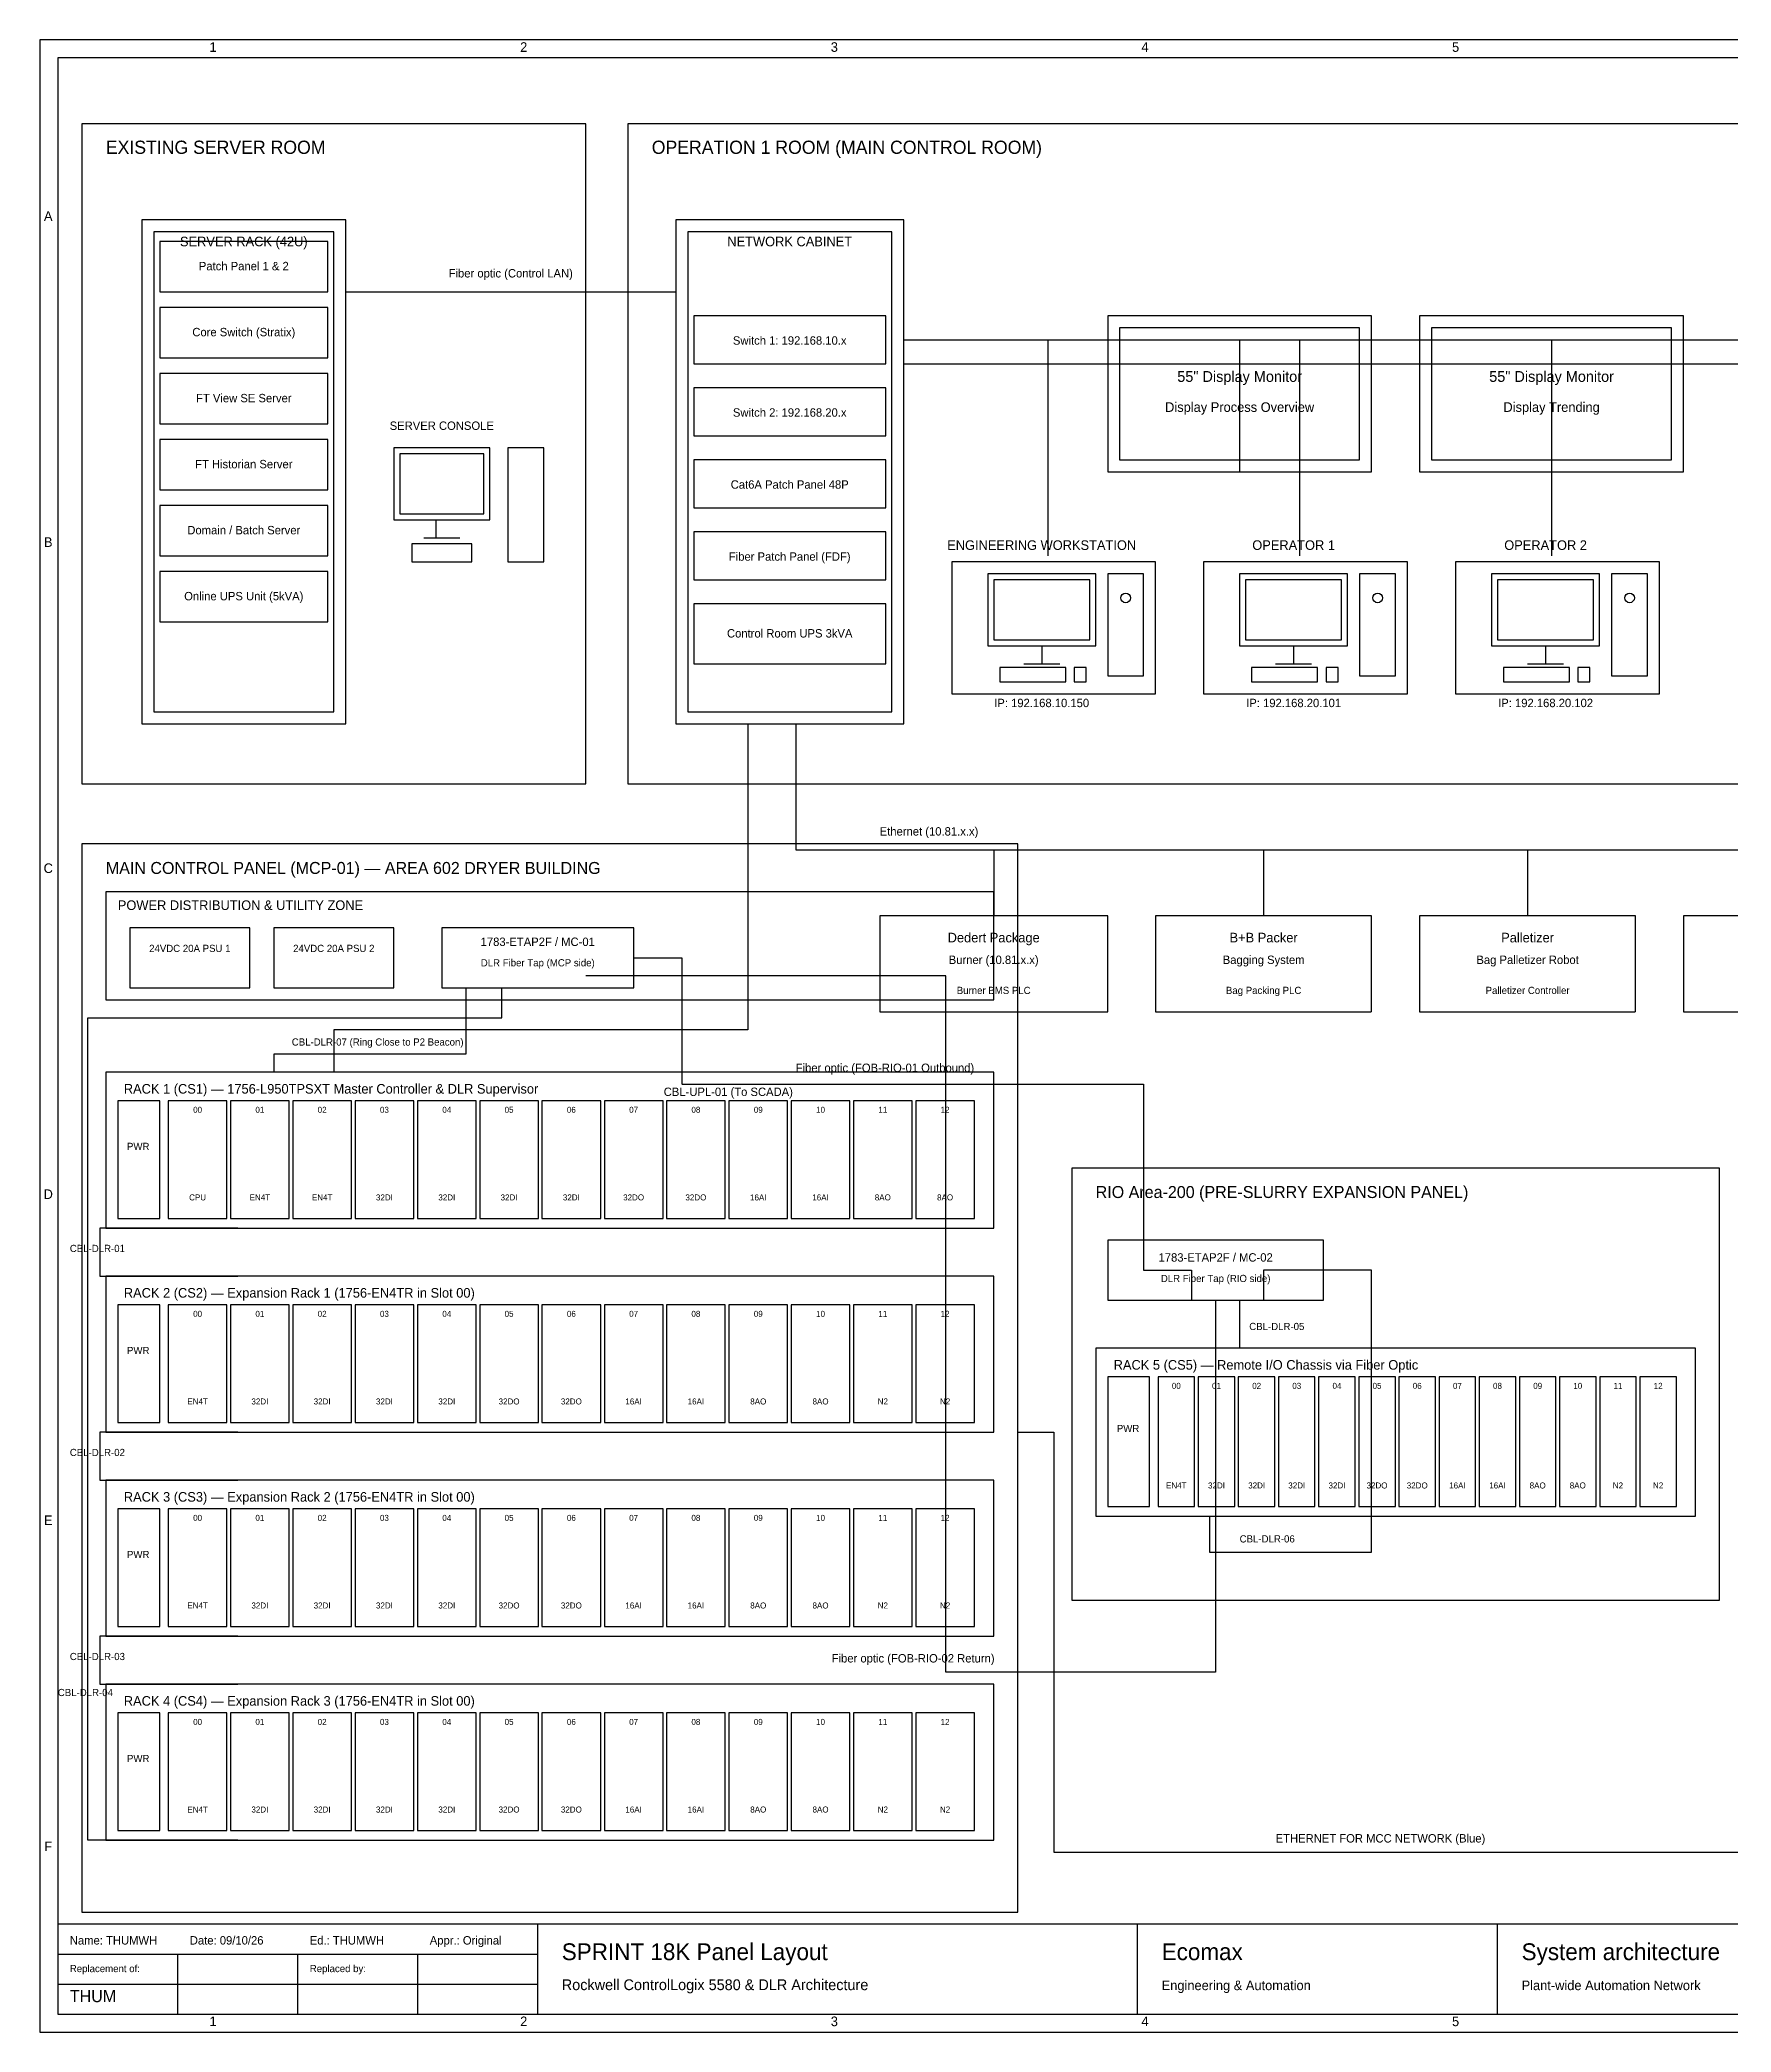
# Model space of a CAD drawing. Header units: metres. Extents: x 20 to 2380, y 20 to 1680.
# Drawn here: x 20 to 1430, y 20 to 1680 of the extents above; entities that cross this region are included whole.
import ezdxf
from ezdxf.enums import TextEntityAlignment as Align

# ---------------------------------------------------------------- set-up
doc = ezdxf.new("R2010")
doc.units = ezdxf.units.M
doc.linetypes.add('DASHED', pattern=[1.524, 1.27, -0.254])
for name, color, linetype in [('BORDER_GRID', 8, 'Continuous'), ('CBL_CONTROL_LAN', 1, 'Continuous'), ('CBL_FIBER_OPTIC', 6, 'DASHED'), ('CBL_IO_NETWORK', 3, 'Continuous'), ('CBL_MCC_NETWORK', 5, 'Continuous'), ('EQUIPMENT_DETAIL', 7, 'Continuous'), ('EQUIPMENT_FRAME', 8, 'Continuous'), ('PANEL_ENCLOSURE', 7, 'Continuous'), ('PLC_CHASSIS', 5, 'Continuous'), ('PLC_MODULE', 4, 'Continuous'), ('ROOM_BOUNDARY', 4, 'DASHED'), ('TEXT_ANNOTATION', 2, 'Continuous'), ('TEXT_EQUIPMENT', 7, 'Continuous'), ('TEXT_SUBTITLE', 4, 'Continuous'), ('TEXT_TAG', 3, 'Continuous'), ('TEXT_TITLE', 7, 'Continuous'), ('TITLE_BLOCK', 7, 'Continuous')]:
    doc.layers.add(name, color=color, linetype=linetype)

msp = doc.modelspace()

# ---------------------------------------------------------------- linework, layer by layer
at = {"layer": 'CBL_CONTROL_LAN', "color": 1}
for p, q in [((815, 1005), (815, 950)), ((1040, 1005), (1040, 950)), ((1260, 1005), (1260, 950))]:
    msp.add_line(p, q, dxfattribs=at)
for points in [[(275, 1470), (550, 1470)], [(740, 1430), (860, 1430), (860, 1250)], [(740, 1430), (1070, 1430), (1070, 1250)], [(740, 1430), (1280, 1430), (1280, 1250)], [(740, 1430), (1020, 1430), (1020, 1320)], [(740, 1430), (1280, 1430), (1280, 1320)], [(740, 1430), (1545, 1430), (1545, 1235)], [(740, 1410), (1830, 1410), (1830, 1310), (1950, 1310)], [(610, 1110), (610, 855), (265, 855), (265, 820)], [(650, 1110), (650, 1005), (1700, 1005)]]:
    msp.add_lwpolyline(points, dxfattribs=at)
at = {"layer": 'CBL_FIBER_OPTIC', "color": 6, "linetype": 'DASHED'}
for points in [[(515, 915), (555, 915), (555, 810), (940, 810), (940, 655), (980, 655), (980, 630)], [(1000, 630), (1000, 320), (775, 320), (775, 900), (475, 900)]]:
    msp.add_lwpolyline(points, dxfattribs=at)
at = {"layer": 'CBL_IO_NETWORK', "color": 3}
for points in [[(185, 180), (60, 180), (60, 865), (405, 865), (405, 890)], [(375, 890), (375, 835), (215, 835), (215, 820)], [(185, 690), (70, 690), (70, 650), (185, 650)], [(995, 450), (995, 420), (1130, 420), (1130, 655), (1040, 655), (1040, 630)], [(1020, 630), (1020, 590), (965, 590)], [(185, 520), (70, 520), (70, 480), (185, 480)], [(185, 350), (70, 350), (70, 310), (185, 310)]]:
    msp.add_lwpolyline(points, dxfattribs=at)
at = {"layer": 'CBL_MCC_NETWORK', "color": 5}
msp.add_lwpolyline([(835, 520), (865, 520), (865, 170), (1490, 170), (1490, 360)], dxfattribs=at)
at = {"layer": 'EQUIPMENT_DETAIL'}
for p, q in [((350, 1280), (350, 1265)), ((340, 1265), (370, 1265)), ((855, 1175), (855, 1160)), ((1065, 1175), (1065, 1160)), ((1275, 1175), (1275, 1160)), ((840, 1160), (870, 1160)), ((1050, 1160), (1080, 1160)), ((1260, 1160), (1290, 1160))]:
    msp.add_line(p, q, dxfattribs=at)
for points in [[(120, 1470), (260, 1470), (260, 1512), (120, 1512), (120, 1470)], [(120, 1415), (260, 1415), (260, 1457), (120, 1457), (120, 1415)], [(565, 1410), (725, 1410), (725, 1450), (565, 1450), (565, 1410)], [(920, 1330), (1120, 1330), (1120, 1440), (920, 1440), (920, 1330)], [(1180, 1330), (1380, 1330), (1380, 1440), (1180, 1440), (1180, 1330)], [(120, 1360), (260, 1360), (260, 1402), (120, 1402), (120, 1360)], [(565, 1350), (725, 1350), (725, 1390), (565, 1390), (565, 1350)], [(120, 1305), (260, 1305), (260, 1347), (120, 1347), (120, 1305)], [(315, 1280), (395, 1280), (395, 1340), (315, 1340), (315, 1280)], [(320, 1285), (390, 1285), (390, 1335), (320, 1335), (320, 1285)], [(410, 1245), (440, 1245), (440, 1340), (410, 1340), (410, 1245)], [(565, 1290), (725, 1290), (725, 1330), (565, 1330), (565, 1290)], [(120, 1250), (260, 1250), (260, 1292), (120, 1292), (120, 1250)], [(565, 1230), (725, 1230), (725, 1270), (565, 1270), (565, 1230)], [(330, 1245), (380, 1245), (380, 1260), (330, 1260), (330, 1245)], [(120, 1195), (260, 1195), (260, 1237), (120, 1237), (120, 1195)], [(810, 1175), (900, 1175), (900, 1235), (810, 1235), (810, 1175)], [(815, 1180), (895, 1180), (895, 1230), (815, 1230), (815, 1180)], [(910, 1150), (940, 1150), (940, 1235), (910, 1235), (910, 1150)], [(1020, 1175), (1110, 1175), (1110, 1235), (1020, 1235), (1020, 1175)], [(1025, 1180), (1105, 1180), (1105, 1230), (1025, 1230), (1025, 1180)], [(1120, 1150), (1150, 1150), (1150, 1235), (1120, 1235), (1120, 1150)], [(1230, 1175), (1320, 1175), (1320, 1235), (1230, 1235), (1230, 1175)], [(1235, 1180), (1315, 1180), (1315, 1230), (1235, 1230), (1235, 1180)], [(1330, 1150), (1360, 1150), (1360, 1235), (1330, 1235), (1330, 1150)], [(565, 1160), (725, 1160), (725, 1210), (565, 1210), (565, 1160)], [(820, 1145), (875, 1145), (875, 1157), (820, 1157), (820, 1145)], [(882, 1145), (892, 1145), (892, 1157), (882, 1157), (882, 1145)], [(1030, 1145), (1085, 1145), (1085, 1157), (1030, 1157), (1030, 1145)], [(1092, 1145), (1102, 1145), (1102, 1157), (1092, 1157), (1092, 1145)], [(1240, 1145), (1295, 1145), (1295, 1157), (1240, 1157), (1240, 1145)], [(1302, 1145), (1312, 1145), (1312, 1157), (1302, 1157), (1302, 1145)], [(95, 890), (195, 890), (195, 940), (95, 940), (95, 890)], [(215, 890), (315, 890), (315, 940), (215, 940), (215, 890)], [(355, 890), (515, 890), (515, 940), (355, 940), (355, 890)], [(910, 630), (1090, 630), (1090, 680), (910, 680), (910, 630)]]:
    msp.add_lwpolyline(points, dxfattribs=at)
for centre in [(925, 1215), (1135, 1215), (1345, 1215)]:
    msp.add_circle(centre, 4, dxfattribs=at)
at = {"layer": 'EQUIPMENT_FRAME'}
for points in [[(105, 1110), (275, 1110), (275, 1530), (105, 1530), (105, 1110)], [(550, 1110), (740, 1110), (740, 1530), (550, 1530), (550, 1110)], [(115, 1120), (265, 1120), (265, 1520), (115, 1520), (115, 1120)], [(560, 1120), (730, 1120), (730, 1520), (560, 1520), (560, 1120)], [(910, 1320), (1130, 1320), (1130, 1450), (910, 1450), (910, 1320)], [(1170, 1320), (1390, 1320), (1390, 1450), (1170, 1450), (1170, 1320)], [(75, 880), (815, 880), (815, 970), (75, 970), (75, 880)]]:
    msp.add_lwpolyline(points, dxfattribs=at)
at = {"layer": 'EQUIPMENT_FRAME', "color": 8}
for points in [[(780, 1135), (950, 1135), (950, 1245), (780, 1245), (780, 1135)], [(990, 1135), (1160, 1135), (1160, 1245), (990, 1245), (990, 1135)], [(1200, 1135), (1370, 1135), (1370, 1245), (1200, 1245), (1200, 1135)]]:
    msp.add_lwpolyline(points, dxfattribs=at)
at = {"layer": 'EQUIPMENT_FRAME', "linetype": 'DASHED'}
for points in [[(720, 870), (910, 870), (910, 950), (720, 950), (720, 870)], [(950, 870), (1130, 870), (1130, 950), (950, 950), (950, 870)], [(1170, 870), (1350, 870), (1350, 950), (1170, 950), (1170, 870)], [(1390, 870), (1570, 870), (1570, 950), (1390, 950), (1390, 870)]]:
    msp.add_lwpolyline(points, dxfattribs=at)
at = {"layer": 'PANEL_ENCLOSURE'}
for points in [[(55, 120), (835, 120), (835, 1010), (55, 1010), (55, 120)], [(880, 380), (1420, 380), (1420, 740), (880, 740), (880, 380)]]:
    msp.add_lwpolyline(points, dxfattribs=at)
at = {"layer": 'PLC_CHASSIS', "color": 5}
for points in [[(75, 690), (815, 690), (815, 820), (75, 820), (75, 690)], [(75, 520), (815, 520), (815, 650), (75, 650), (75, 520)], [(900, 450), (1400, 450), (1400, 590), (900, 590), (900, 450)], [(75, 350), (815, 350), (815, 480), (75, 480), (75, 350)], [(75, 180), (815, 180), (815, 310), (75, 310), (75, 180)]]:
    msp.add_lwpolyline(points, dxfattribs=at)
at = {"layer": 'PLC_MODULE', "color": 8}
for points in [[(85, 698), (120, 698), (120, 796), (85, 796), (85, 698)], [(85, 528), (120, 528), (120, 626), (85, 626), (85, 528)], [(910, 458), (945, 458), (945, 566), (910, 566), (910, 458)], [(85, 358), (120, 358), (120, 456), (85, 456), (85, 358)], [(85, 188), (120, 188), (120, 286), (85, 286), (85, 188)]]:
    msp.add_lwpolyline(points, dxfattribs=at)
at = {"layer": 'PLC_MODULE', "color": 4}
for points in [[(127, 698), (175.9, 698), (175.9, 796), (127, 796), (127, 698)], [(178.9, 698), (227.8, 698), (227.8, 796), (178.9, 796), (178.9, 698)], [(230.8, 698), (279.8, 698), (279.8, 796), (230.8, 796), (230.8, 698)], [(282.8, 698), (331.7, 698), (331.7, 796), (282.8, 796), (282.8, 698)], [(334.7, 698), (383.6, 698), (383.6, 796), (334.7, 796), (334.7, 698)], [(386.6, 698), (435.5, 698), (435.5, 796), (386.6, 796), (386.6, 698)], [(438.5, 698), (487.5, 698), (487.5, 796), (438.5, 796), (438.5, 698)], [(490.5, 698), (539.4, 698), (539.4, 796), (490.5, 796), (490.5, 698)], [(542.4, 698), (591.3, 698), (591.3, 796), (542.4, 796), (542.4, 698)], [(594.3, 698), (643.2, 698), (643.2, 796), (594.3, 796), (594.3, 698)], [(646.2, 698), (695.2, 698), (695.2, 796), (646.2, 796), (646.2, 698)], [(698.2, 698), (747.1, 698), (747.1, 796), (698.2, 796), (698.2, 698)], [(750.1, 698), (799, 698), (799, 796), (750.1, 796), (750.1, 698)], [(127, 528), (175.9, 528), (175.9, 626), (127, 626), (127, 528)], [(178.9, 528), (227.8, 528), (227.8, 626), (178.9, 626), (178.9, 528)], [(230.8, 528), (279.8, 528), (279.8, 626), (230.8, 626), (230.8, 528)], [(282.8, 528), (331.7, 528), (331.7, 626), (282.8, 626), (282.8, 528)], [(334.7, 528), (383.6, 528), (383.6, 626), (334.7, 626), (334.7, 528)], [(386.6, 528), (435.5, 528), (435.5, 626), (386.6, 626), (386.6, 528)], [(438.5, 528), (487.5, 528), (487.5, 626), (438.5, 626), (438.5, 528)], [(490.5, 528), (539.4, 528), (539.4, 626), (490.5, 626), (490.5, 528)], [(542.4, 528), (591.3, 528), (591.3, 626), (542.4, 626), (542.4, 528)], [(594.3, 528), (643.2, 528), (643.2, 626), (594.3, 626), (594.3, 528)], [(646.2, 528), (695.2, 528), (695.2, 626), (646.2, 626), (646.2, 528)], [(698.2, 528), (747.1, 528), (747.1, 626), (698.2, 626), (698.2, 528)], [(750.1, 528), (799, 528), (799, 626), (750.1, 626), (750.1, 528)], [(952, 458), (982.5, 458), (982.5, 566), (952, 566), (952, 458)], [(985.5, 458), (1015.9, 458), (1015.9, 566), (985.5, 566), (985.5, 458)], [(1018.9, 458), (1049.4, 458), (1049.4, 566), (1018.9, 566), (1018.9, 458)], [(1052.4, 458), (1082.8, 458), (1082.8, 566), (1052.4, 566), (1052.4, 458)], [(1085.8, 458), (1116.3, 458), (1116.3, 566), (1085.8, 566), (1085.8, 458)], [(1119.3, 458), (1149.8, 458), (1149.8, 566), (1119.3, 566), (1119.3, 458)], [(1152.8, 458), (1183.2, 458), (1183.2, 566), (1152.8, 566), (1152.8, 458)], [(1186.2, 458), (1216.7, 458), (1216.7, 566), (1186.2, 566), (1186.2, 458)], [(1219.7, 458), (1250.2, 458), (1250.2, 566), (1219.7, 566), (1219.7, 458)], [(1253.2, 458), (1283.6, 458), (1283.6, 566), (1253.2, 566), (1253.2, 458)], [(1286.6, 458), (1317.1, 458), (1317.1, 566), (1286.6, 566), (1286.6, 458)], [(1320.1, 458), (1350.5, 458), (1350.5, 566), (1320.1, 566), (1320.1, 458)], [(1353.5, 458), (1384, 458), (1384, 566), (1353.5, 566), (1353.5, 458)], [(127, 358), (175.9, 358), (175.9, 456), (127, 456), (127, 358)], [(178.9, 358), (227.8, 358), (227.8, 456), (178.9, 456), (178.9, 358)], [(230.8, 358), (279.8, 358), (279.8, 456), (230.8, 456), (230.8, 358)], [(282.8, 358), (331.7, 358), (331.7, 456), (282.8, 456), (282.8, 358)], [(334.7, 358), (383.6, 358), (383.6, 456), (334.7, 456), (334.7, 358)], [(386.6, 358), (435.5, 358), (435.5, 456), (386.6, 456), (386.6, 358)], [(438.5, 358), (487.5, 358), (487.5, 456), (438.5, 456), (438.5, 358)], [(490.5, 358), (539.4, 358), (539.4, 456), (490.5, 456), (490.5, 358)], [(542.4, 358), (591.3, 358), (591.3, 456), (542.4, 456), (542.4, 358)], [(594.3, 358), (643.2, 358), (643.2, 456), (594.3, 456), (594.3, 358)], [(646.2, 358), (695.2, 358), (695.2, 456), (646.2, 456), (646.2, 358)], [(698.2, 358), (747.1, 358), (747.1, 456), (698.2, 456), (698.2, 358)], [(750.1, 358), (799, 358), (799, 456), (750.1, 456), (750.1, 358)], [(127, 188), (175.9, 188), (175.9, 286), (127, 286), (127, 188)], [(178.9, 188), (227.8, 188), (227.8, 286), (178.9, 286), (178.9, 188)], [(230.8, 188), (279.8, 188), (279.8, 286), (230.8, 286), (230.8, 188)], [(282.8, 188), (331.7, 188), (331.7, 286), (282.8, 286), (282.8, 188)], [(334.7, 188), (383.6, 188), (383.6, 286), (334.7, 286), (334.7, 188)], [(386.6, 188), (435.5, 188), (435.5, 286), (386.6, 286), (386.6, 188)], [(438.5, 188), (487.5, 188), (487.5, 286), (438.5, 286), (438.5, 188)], [(490.5, 188), (539.4, 188), (539.4, 286), (490.5, 286), (490.5, 188)], [(542.4, 188), (591.3, 188), (591.3, 286), (542.4, 286), (542.4, 188)], [(594.3, 188), (643.2, 188), (643.2, 286), (594.3, 286), (594.3, 188)], [(646.2, 188), (695.2, 188), (695.2, 286), (646.2, 286), (646.2, 188)], [(698.2, 188), (747.1, 188), (747.1, 286), (698.2, 286), (698.2, 188)], [(750.1, 188), (799, 188), (799, 286), (750.1, 286), (750.1, 188)]]:
    msp.add_lwpolyline(points, dxfattribs=at)
at = {"layer": 'ROOM_BOUNDARY', "linetype": 'DASHED'}
for points in [[(55, 1060), (475, 1060), (475, 1610), (55, 1610), (55, 1060)], [(510, 1060), (1690, 1060), (1690, 1610), (510, 1610), (510, 1060)]]:
    msp.add_lwpolyline(points, dxfattribs=at)
at = {"layer": 'TITLE_BLOCK'}
for p, q in [((435, 35), (435, 110)), ((935, 35), (935, 110)), ((1235, 35), (1235, 110)), ((35, 85), (435, 85)), ((135, 35), (135, 85)), ((235, 35), (235, 85)), ((335, 35), (335, 85)), ((35, 60), (435, 60))]:
    msp.add_line(p, q, dxfattribs=at)
at = {"layer": 'TITLE_BLOCK', "color": 7}
for points in [[(20, 20), (2380, 20), (2380, 1680), (20, 1680), (20, 20)], [(35, 35), (2365, 35), (2365, 1665), (35, 1665), (35, 35)]]:
    msp.add_lwpolyline(points, dxfattribs=at)
at = {"layer": 'TITLE_BLOCK'}
msp.add_lwpolyline([(35, 35), (2365, 35), (2365, 110), (35, 110), (35, 35)], dxfattribs=at)

# ---------------------------------------------------------------- texts
at = {"layer": 'BORDER_GRID'}
for s, p in [('1', (164.4, 1670)), ('2', (423.3, 1670)), ('3', (682.2, 1670)), ('4', (941.1, 1670)), ('5', (1200, 1670)), ('A', (27, 1529.2)), ('B', (27, 1257.5)), ('C', (27, 985.8)), ('D', (27, 714.2)), ('E', (27, 442.5)), ('F', (27, 170.8)), ('1', (164.4, 25)), ('2', (423.3, 25)), ('3', (682.2, 25)), ('4', (941.1, 25)), ('5', (1200, 25))]:
    msp.add_text(s, height=8, dxfattribs=at).set_placement(p, align=Align.CENTER)
at = {"layer": 'TEXT_ANNOTATION', "color": 2}
for s, height, p in [('Fiber optic (Control LAN)', 7, (412.5, 1482)), ('Burner BMS PLC', 6, (815, 885)), ('Bag Packing PLC', 6, (1040, 885)), ('Palletizer Controller', 6, (1260, 885))]:
    msp.add_text(s, height=height, dxfattribs=at).set_placement(p, align=Align.CENTER)
msp.add_text('Ethernet (10.81.x.x)', height=7, dxfattribs=at).set_placement((720, 1017))
at = {"layer": 'TEXT_ANNOTATION', "color": 6}
for s, p in [('Fiber optic (FOB-RIO-01 Outbound)', (650, 820)), ('Fiber optic (FOB-RIO-02 Return)', (680, 328))]:
    msp.add_text(s, height=7, dxfattribs=at).set_placement(p)
at = {"layer": 'TEXT_ANNOTATION', "color": 1}
msp.add_text('CBL-UPL-01 (To SCADA)', height=7, dxfattribs=at).set_placement((540, 800))
at = {"layer": 'TEXT_EQUIPMENT'}
for s, height, p in [('SERVER RACK (42U)', 8, (190, 1508)), ('NETWORK CABINET', 8, (645, 1508)), ('Patch Panel 1 & 2', 7, (190, 1488)), ('Core Switch (Stratix)', 7, (190, 1433)), ('55" Display Monitor', 9, (1020, 1395)), ('55" Display Monitor', 9, (1280, 1395)), ('FT View SE Server', 7, (190, 1378)), ('SERVER CONSOLE', 7, (355, 1355)), ('FT Historian Server', 7, (190, 1323)), ('Cat6A Patch Panel 48P', 7, (645, 1306)), ('Domain / Batch Server', 7, (190, 1268)), ('ENGINEERING WORKSTATION', 8, (855, 1255)), ('OPERATOR 1', 8, (1065, 1255)), ('OPERATOR 2', 8, (1275, 1255)), ('Online UPS Unit (5kVA)', 7, (190, 1213)), ('Control Room UPS 3kVA', 7, (645, 1182)), ('Dedert Package', 8, (815, 928)), ('B+B Packer', 8, (1040, 928)), ('Palletizer', 8, (1260, 928)), ('24VDC 20A PSU 1', 6, (145, 920)), ('24VDC 20A PSU 2', 6, (265, 920)), ('00', 5, (151.5, 786)), ('01', 5, (203.4, 786)), ('02', 5, (255.3, 786)), ('03', 5, (307.2, 786)), ('04', 5, (359.2, 786)), ('05', 5, (411.1, 786)), ('06', 5, (463, 786)), ('07', 5, (514.9, 786)), ('08', 5, (566.8, 786)), ('09', 5, (618.8, 786)), ('10', 5, (670.7, 786)), ('11', 5, (722.6, 786)), ('12', 5, (774.5, 786)), ('PWR', 6, (102, 755)), ('00', 5, (151.5, 616)), ('01', 5, (203.4, 616)), ('02', 5, (255.3, 616)), ('03', 5, (307.2, 616)), ('04', 5, (359.2, 616)), ('05', 5, (411.1, 616)), ('06', 5, (463, 616)), ('07', 5, (514.9, 616)), ('08', 5, (566.8, 616)), ('09', 5, (618.8, 616)), ('10', 5, (670.7, 616)), ('11', 5, (722.6, 616)), ('12', 5, (774.5, 616)), ('PWR', 6, (102, 585)), ('00', 5, (967.2, 556)), ('01', 5, (1000.7, 556)), ('02', 5, (1034.2, 556)), ('03', 5, (1067.6, 556)), ('04', 5, (1101.1, 556)), ('05', 5, (1134.5, 556)), ('06', 5, (1168, 556)), ('07', 5, (1201.5, 556)), ('08', 5, (1234.9, 556)), ('09', 5, (1268.4, 556)), ('10', 5, (1301.8, 556)), ('11', 5, (1335.3, 556)), ('12', 5, (1368.8, 556)), ('PWR', 6, (927, 520)), ('00', 5, (151.5, 446)), ('01', 5, (203.4, 446)), ('02', 5, (255.3, 446)), ('03', 5, (307.2, 446)), ('04', 5, (359.2, 446)), ('05', 5, (411.1, 446)), ('06', 5, (463, 446)), ('07', 5, (514.9, 446)), ('08', 5, (566.8, 446)), ('09', 5, (618.8, 446)), ('10', 5, (670.7, 446)), ('11', 5, (722.6, 446)), ('12', 5, (774.5, 446)), ('PWR', 6, (102, 415)), ('00', 5, (151.5, 276)), ('01', 5, (203.4, 276)), ('02', 5, (255.3, 276)), ('03', 5, (307.2, 276)), ('04', 5, (359.2, 276)), ('05', 5, (411.1, 276)), ('06', 5, (463, 276)), ('07', 5, (514.9, 276)), ('08', 5, (566.8, 276)), ('09', 5, (618.8, 276)), ('10', 5, (670.7, 276)), ('11', 5, (722.6, 276)), ('12', 5, (774.5, 276)), ('PWR', 6, (102, 245))]:
    msp.add_text(s, height=height, dxfattribs=at).set_placement(p, align=Align.CENTER)
at = {"layer": 'TEXT_EQUIPMENT', "color": 6}
msp.add_text('Fiber Patch Panel (FDF)', height=7, dxfattribs=at).set_placement((645, 1246), align=Align.CENTER)
at = {"layer": 'TEXT_EQUIPMENT'}
msp.add_text('POWER DISTRIBUTION & UTILITY ZONE', height=8, dxfattribs=at).set_placement((85, 955))
at = {"layer": 'TEXT_EQUIPMENT', "color": 3}
for s, p in [('1783-ETAP2F / MC-01', (435, 925)), ('1783-ETAP2F / MC-02', (1000, 662))]:
    msp.add_text(s, height=7, dxfattribs=at).set_placement(p, align=Align.CENTER)
at = {"layer": 'TEXT_EQUIPMENT', "color": 7}
for s, p in [('RACK 1 (CS1) — 1756-L950TPSXT Master Controller & DLR Supervisor', (90, 802)), ('RACK 2 (CS2) — Expansion Rack 1 (1756-EN4TR in Slot 00)', (90, 632)), ('RACK 5 (CS5) — Remote I/O Chassis via Fiber Optic', (915, 572)), ('RACK 3 (CS3) — Expansion Rack 2 (1756-EN4TR in Slot 00)', (90, 462)), ('RACK 4 (CS4) — Expansion Rack 3 (1756-EN4TR in Slot 00)', (90, 292))]:
    msp.add_text(s, height=8, dxfattribs=at).set_placement(p)
at = {"layer": 'TEXT_IP_TAG', "color": 4}
for s, p in [('Switch 1: 192.168.10.x', (645, 1426)), ('Switch 2: 192.168.20.x', (645, 1366)), ('IP: 192.168.10.150', (855, 1124)), ('IP: 192.168.20.101', (1065, 1124)), ('IP: 192.168.20.102', (1275, 1124))]:
    msp.add_text(s, height=7, dxfattribs=at).set_placement(p, align=Align.CENTER)
at = {"layer": 'TEXT_MODULE', "color": 3}
for s, p in [('CPU', (151.5, 713)), ('EN4T', (203.4, 713)), ('EN4T', (255.3, 713)), ('EN4T', (151.5, 543)), ('EN4T', (967.2, 473)), ('EN4T', (151.5, 373)), ('EN4T', (151.5, 203))]:
    msp.add_text(s, height=5, dxfattribs=at).set_placement(p, align=Align.CENTER)
at = {"layer": 'TEXT_MODULE', "color": 7}
for s, p in [('32DI', (307.2, 713)), ('32DI', (359.2, 713)), ('32DI', (411.1, 713)), ('32DI', (463, 713)), ('32DO', (514.9, 713)), ('32DO', (566.8, 713)), ('16AI', (618.8, 713)), ('16AI', (670.7, 713)), ('8AO', (722.6, 713)), ('8AO', (774.5, 713)), ('32DI', (203.4, 543)), ('32DI', (255.3, 543)), ('32DI', (307.2, 543)), ('32DI', (359.2, 543)), ('32DO', (411.1, 543)), ('32DO', (463, 543)), ('16AI', (514.9, 543)), ('16AI', (566.8, 543)), ('8AO', (618.8, 543)), ('8AO', (670.7, 543)), ('N2', (722.6, 543)), ('N2', (774.5, 543)), ('32DI', (1000.7, 473)), ('32DI', (1034.2, 473)), ('32DI', (1067.6, 473)), ('32DI', (1101.1, 473)), ('32DO', (1134.5, 473)), ('32DO', (1168, 473)), ('16AI', (1201.5, 473)), ('16AI', (1234.9, 473)), ('8AO', (1268.4, 473)), ('8AO', (1301.8, 473)), ('N2', (1335.3, 473)), ('N2', (1368.8, 473)), ('32DI', (203.4, 373)), ('32DI', (255.3, 373)), ('32DI', (307.2, 373)), ('32DI', (359.2, 373)), ('32DO', (411.1, 373)), ('32DO', (463, 373)), ('16AI', (514.9, 373)), ('16AI', (566.8, 373)), ('8AO', (618.8, 373)), ('8AO', (670.7, 373)), ('N2', (722.6, 373)), ('N2', (774.5, 373)), ('32DI', (203.4, 203)), ('32DI', (255.3, 203)), ('32DI', (307.2, 203)), ('32DI', (359.2, 203)), ('32DO', (411.1, 203)), ('32DO', (463, 203)), ('16AI', (514.9, 203)), ('16AI', (566.8, 203)), ('8AO', (618.8, 203)), ('8AO', (670.7, 203)), ('N2', (722.6, 203)), ('N2', (774.5, 203))]:
    msp.add_text(s, height=5, dxfattribs=at).set_placement(p, align=Align.CENTER)
at = {"layer": 'TEXT_SUBTITLE', "color": 4}
for s, height, p in [('Display Process Overview', 8, (1020, 1370)), ('Display Trending', 8, (1280, 1370)), ('Burner (10.81.x.x)', 7, (815, 910)), ('Bagging System', 7, (1040, 910)), ('Bag Palletizer Robot', 7, (1260, 910))]:
    msp.add_text(s, height=height, dxfattribs=at).set_placement(p, align=Align.CENTER)
at = {"layer": 'TEXT_SUBTITLE', "color": 6}
for s, p in [('DLR Fiber Tap (MCP side)', (435, 908)), ('DLR Fiber Tap (RIO side)', (1000, 645))]:
    msp.add_text(s, height=6, dxfattribs=at).set_placement(p, align=Align.CENTER)
at = {"layer": 'TEXT_SUBTITLE'}
msp.add_text('Rockwell ControlLogix 5580 & DLR Architecture', height=9, dxfattribs=at).set_placement((455, 55))
at = {"layer": 'TEXT_TAG', "color": 3}
for s, p in [('CBL-DLR-07 (Ring Close to P2 Beacon)', (230, 842)), ('CBL-DLR-01', (45, 670)), ('CBL-DLR-05', (1028, 605)), ('CBL-DLR-02', (45, 500)), ('CBL-DLR-06', (1020, 428)), ('CBL-DLR-03', (45, 330)), ('CBL-DLR-04', (35, 300))]:
    msp.add_text(s, height=6, dxfattribs=at).set_placement(p)
at = {"layer": 'TEXT_TAG', "color": 5}
msp.add_text('ETHERNET FOR MCC NETWORK (Blue)', height=7, dxfattribs=at).set_placement((1050, 178))
at = {"layer": 'TEXT_TITLE'}
for s, height, p in [('EXISTING SERVER ROOM', 11, (75, 1585)), ('OPERATION 1 ROOM (MAIN CONTROL ROOM)', 11, (530, 1585)), ('MAIN CONTROL PANEL (MCP-01) — AREA 602 DRYER BUILDING', 10, (75, 985)), ('RIO Area-200 (PRE-SLURRY EXPANSION PANEL)', 10, (900, 715)), ('Name: THUMWH', 7, (45, 93)), ('Date: 09/10/26', 7, (145, 93)), ('Ed.: THUMWH', 7, (245, 93)), ('Appr.: Original', 7, (345, 93)), ('SPRINT 18K Panel Layout', 14, (455, 80)), ('Ecomax', 14, (955, 80)), ('System architecture', 14, (1255, 80)), ('Replacement of:', 6, (45, 70)), ('Replaced by:', 6, (245, 70)), ('THUM', 10, (45, 45)), ('Engineering & Automation', 8, (955, 55)), ('Plant-wide Automation Network', 8, (1255, 55))]:
    msp.add_text(s, height=height, dxfattribs=at).set_placement(p)

doc.saveas('drawing.dxf')
